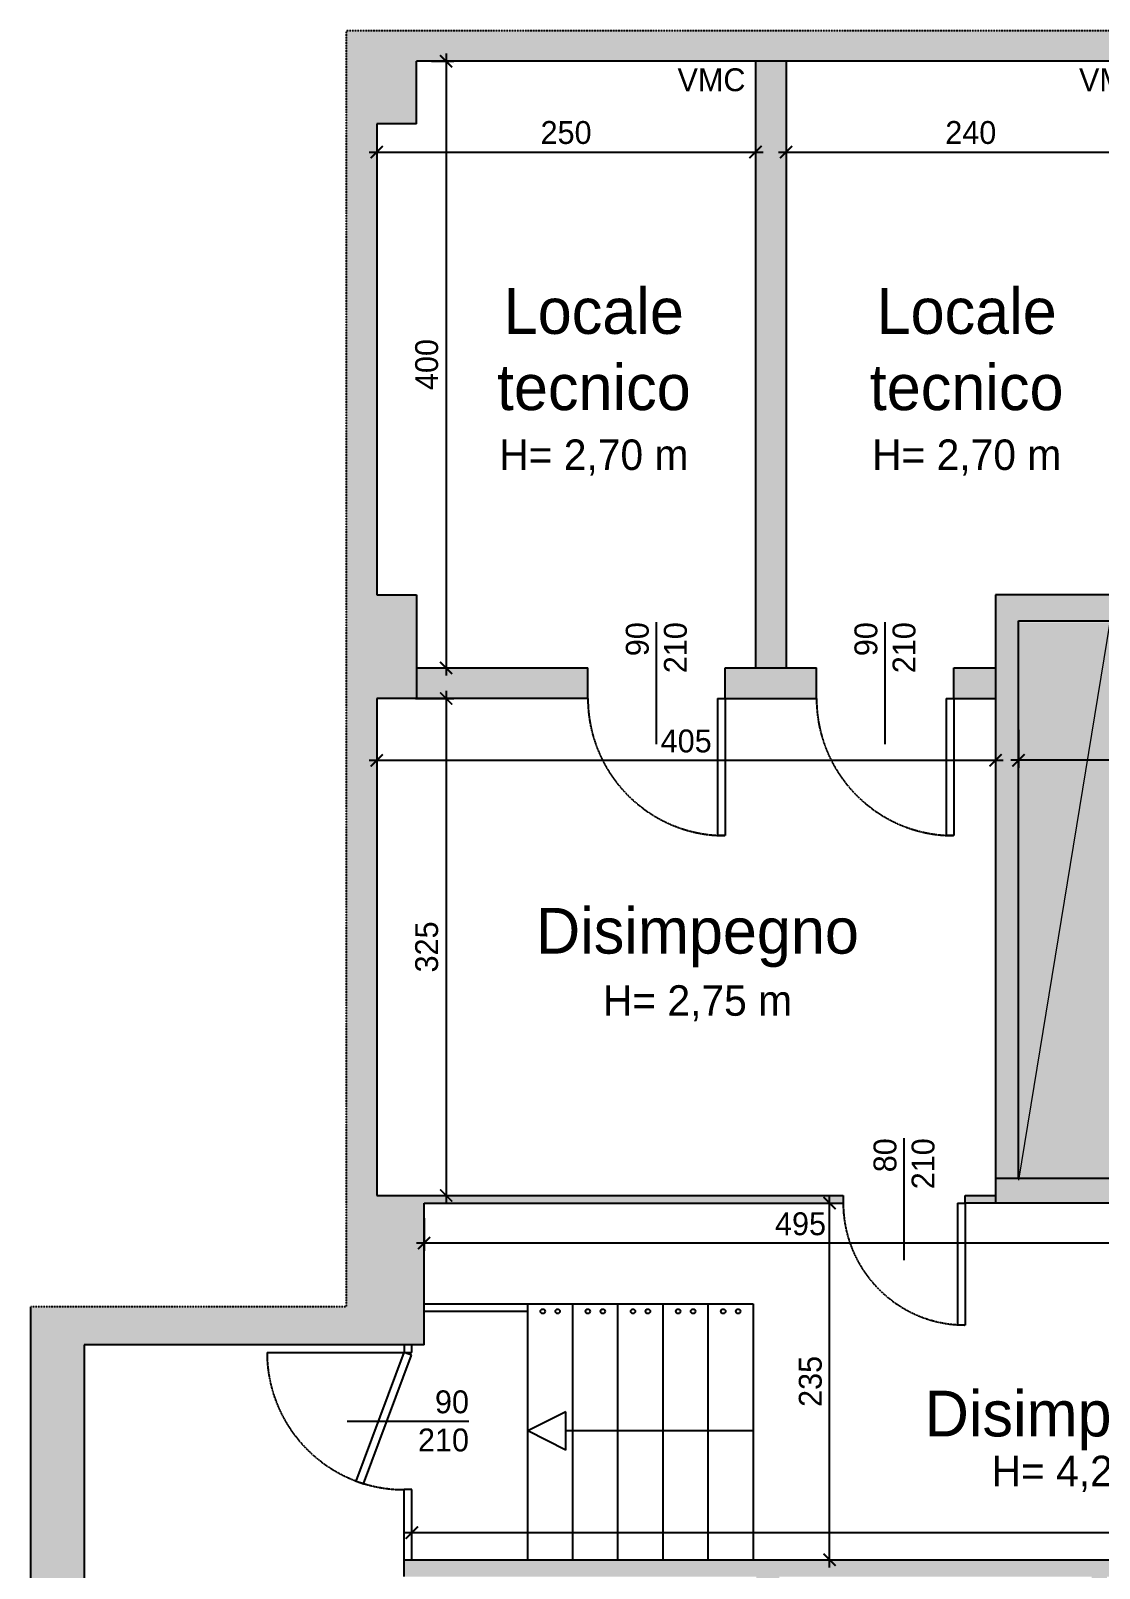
# Model space of a CAD drawing. Header units: millimetres. Extents: x 515 to 43442, y -1882 to 9936.
# Drawn here: x 15430 to 16131, y 8926 to 9935 of the extents above; entities that cross this region are included whole.
import ezdxf

# ---------------------------------------------------------------- set-up
doc = ezdxf.new("R2010")
doc.units = ezdxf.units.MM
doc.linetypes.add('35', pattern=[1.5, 0.5, -0.25, 0.5, -0.25])
doc.linetypes.add('HIDDEN', pattern=[0.375, 0.25, -0.125])
doc.layers.get('Defpoints').update_dxf_attribs({"color": 31})
doc.layers.add('ARREDI_CAMP', color=7, linetype='Continuous', lineweight=0, true_color=0xededed)
doc.layers.add('CAMP sez', color=9, linetype='Continuous', lineweight=15, true_color=0xbdbdbd)
doc.layers.add('ARREDI_LINEE', color=33, linetype='Continuous', lineweight=9)
for name, color, linetype in [('INF', 8, 'Continuous'), ('Q_100_ESECUTIVO', 3, 'Continuous'), ('SEZ', 170, 'Continuous'), ('Testi', 7, 'Continuous')]:
    doc.layers.add(name, color=color, linetype=linetype)
doc.styles.add('T_ESE_q100', font='bahnschrift.ttf', dxfattribs={"height": 15})
doc.dimstyles.new('ESE_q100', dxfattribs={"dimscale": 0, "dimtxt": 15, "dimasz": 8, "dimexe": 5, "dimexo": 10, "dimgap": 5, "dimtad": 1, "dimdec": 0, "dimrnd": 0.5, "dimzin": 0, "dimdsep": 46, "dimtxsty": 'T_ESE_q100', "dimblk": 'ARCHTICK', "dimcen": 0.09, "dimdle": 5, "dimadec": 0, "dimazin": 0, "dimtfac": 1, "dimtdec": 0, "dimtofl": 0, "dimtmove": 2, "dimatfit": 3, "dimldrblk": 'ARCHTICK', "dimfxl": 20, "dimfxlon": 1, "dimtolj": 1, "dimtzin": 0, "dimarcsym": 0})

# ---------------------------------------------------------------- blocks, each defined once
blk = doc.blocks.new('_ArchTick')
at = {"color": 0, "linetype": 'ByBlock', "const_width": 0.15}
blk.add_lwpolyline([(-0.5, -0.5), (0.5, 0.5)], dxfattribs=at)
blk = doc.blocks.new('*D170')
at = {"layer": 'Defpoints', "color": 0, "transparency": 16777216}
for p in [(15925.1, 9914.7), (16167.6, 9914.7), (16167.6, 9855.1)]:
    blk.add_point(p, dxfattribs=at)
at = {"layer": 'Q_100_ESECUTIVO', "color": 0, "lineweight": -2, "transparency": 16777216}
for p, q in [((15925.1, 9875.1), (15925.1, 9850.1)), ((16167.6, 9875.1), (16167.6, 9850.1)), ((15920.1, 9855.1), (16172.6, 9855.1))]:
    blk.add_line(p, q, dxfattribs=at)
at = {"layer": 'Q_100_ESECUTIVO', "color": 0, "lineweight": -2, "transparency": 16777216, "xscale": 8, "yscale": 8, "zscale": 8, "rotation": 180}
blk.add_blockref('_ArchTick', (15925.1, 9855.1), dxfattribs=at)
at = {"layer": 'Q_100_ESECUTIVO', "color": 0, "lineweight": -2, "transparency": 16777216, "xscale": 8, "yscale": 8, "zscale": 8}
blk.add_blockref('_ArchTick', (16167.6, 9855.1), dxfattribs=at)
at = {"layer": 'Q_100_ESECUTIVO', "color": 0, "transparency": 16777216, "insert": (16046.3, 9867.8), "char_height": 15, "attachment_point": 5, "style": 'T_ESE_q100'}
blk.add_mtext('\\A1;240', dxfattribs=at)
blk = doc.blocks.new('*D171')
at = {"layer": 'Defpoints', "color": 0, "transparency": 16777216}
for p in [(15905.1, 9914.7), (15656.6, 9873.7), (15905.1, 9855.1)]:
    blk.add_point(p, dxfattribs=at)
at = {"layer": 'Q_100_ESECUTIVO', "color": 0, "lineweight": -2, "transparency": 16777216}
for p, q in [((15905.1, 9875.1), (15905.1, 9850.1)), ((15656.6, 9863.7), (15656.6, 9850.1)), ((15651.6, 9855.1), (15910.1, 9855.1))]:
    blk.add_line(p, q, dxfattribs=at)
at = {"layer": 'Q_100_ESECUTIVO', "color": 0, "lineweight": -2, "transparency": 16777216, "xscale": 8, "yscale": 8, "zscale": 8, "rotation": 180}
blk.add_blockref('_ArchTick', (15656.6, 9855.1), dxfattribs=at)
at = {"layer": 'Q_100_ESECUTIVO', "color": 0, "lineweight": -2, "transparency": 16777216, "xscale": 8, "yscale": 8, "zscale": 8}
blk.add_blockref('_ArchTick', (15905.1, 9855.1), dxfattribs=at)
at = {"layer": 'Q_100_ESECUTIVO', "color": 0, "transparency": 16777216, "insert": (15780.8, 9867.8), "char_height": 15, "attachment_point": 5, "style": 'T_ESE_q100'}
blk.add_mtext('\\A1;250', dxfattribs=at)
blk = doc.blocks.new('*D172')
at = {"layer": 'Defpoints', "color": 0, "transparency": 16777216}
for p in [(15682.6, 9914.7), (15682.6, 9516.7), (15702.1, 9516.7)]:
    blk.add_point(p, dxfattribs=at)
at = {"layer": 'Q_100_ESECUTIVO', "color": 0, "lineweight": -2, "transparency": 16777216}
for p, q in [((15692.6, 9914.7), (15707.1, 9914.7)), ((15702.1, 9919.7), (15702.1, 9511.7)), ((15692.6, 9516.7), (15707.1, 9516.7))]:
    blk.add_line(p, q, dxfattribs=at)
at = {"layer": 'Q_100_ESECUTIVO', "color": 0, "lineweight": -2, "transparency": 16777216, "xscale": 8, "yscale": 8, "zscale": 8}
for p, rotation in [((15702.1, 9914.7), 90), ((15702.1, 9516.7), 270)]:
    blk.add_blockref('_ArchTick', p, dxfattribs=dict(at, rotation=rotation))
at = {"layer": 'Q_100_ESECUTIVO', "color": 0, "transparency": 16777216, "insert": (15689.4, 9715.7), "char_height": 15, "attachment_point": 5, "rotation": 90, "style": 'T_ESE_q100'}
blk.add_mtext('\\A1;400', dxfattribs=at)
blk = doc.blocks.new('*D173')
at = {"layer": 'Defpoints', "color": 0, "transparency": 16777216}
for p in [(15656.6, 9496.7), (15656.6, 9170.7), (15702.1, 9170.7)]:
    blk.add_point(p, dxfattribs=at)
at = {"layer": 'Q_100_ESECUTIVO', "color": 0, "lineweight": -2, "transparency": 16777216}
for p, q in [((15702.1, 9501.7), (15702.1, 9165.7)), ((15682.1, 9496.7), (15707.1, 9496.7)), ((15682.1, 9170.7), (15707.1, 9170.7))]:
    blk.add_line(p, q, dxfattribs=at)
at = {"layer": 'Q_100_ESECUTIVO', "color": 0, "lineweight": -2, "transparency": 16777216, "xscale": 8, "yscale": 8, "zscale": 8}
for p, rotation in [((15702.1, 9496.7), 90), ((15702.1, 9170.7), 270)]:
    blk.add_blockref('_ArchTick', p, dxfattribs=dict(at, rotation=rotation))
at = {"layer": 'Q_100_ESECUTIVO', "color": 0, "transparency": 16777216, "insert": (15689.4, 9333.7), "char_height": 15, "attachment_point": 5, "rotation": 90, "style": 'T_ESE_q100'}
blk.add_mtext('\\A1;325', dxfattribs=at)
blk = doc.blocks.new('*D174')
at = {"layer": 'Defpoints', "color": 0, "transparency": 16777216}
for p in [(15656.6, 9496.7), (16062.6, 9496.7), (16062.6, 9456.1)]:
    blk.add_point(p, dxfattribs=at)
at = {"layer": 'Q_100_ESECUTIVO', "color": 0, "lineweight": -2, "transparency": 16777216}
for p, q in [((15656.6, 9476.1), (15656.6, 9451.1)), ((16062.6, 9476.1), (16062.6, 9451.1)), ((15651.6, 9456.1), (16067.6, 9456.1))]:
    blk.add_line(p, q, dxfattribs=at)
at = {"layer": 'Q_100_ESECUTIVO', "color": 0, "lineweight": -2, "transparency": 16777216, "xscale": 8, "yscale": 8, "zscale": 8, "rotation": 180}
blk.add_blockref('_ArchTick', (15656.6, 9456.1), dxfattribs=at)
at = {"layer": 'Q_100_ESECUTIVO', "color": 0, "lineweight": -2, "transparency": 16777216, "xscale": 8, "yscale": 8, "zscale": 8}
blk.add_blockref('_ArchTick', (16062.6, 9456.1), dxfattribs=at)
at = {"layer": 'Q_100_ESECUTIVO', "color": 0, "transparency": 16777216, "insert": (15859.6, 9468.7), "char_height": 15, "attachment_point": 5, "style": 'T_ESE_q100'}
blk.add_mtext('\\A1;405', dxfattribs=at)
blk = doc.blocks.new('*D175')
at = {"layer": 'Defpoints', "color": 0, "transparency": 16777216}
for p in [(16077.6, 9493.7), (16704.6, 9493.7), (16077.6, 9456.1)]:
    blk.add_point(p, dxfattribs=at)
at = {"layer": 'Q_100_ESECUTIVO', "color": 0, "lineweight": -2, "transparency": 16777216}
for p, q in [((16077.6, 9476.1), (16077.6, 9451.1)), ((16704.6, 9476.1), (16704.6, 9451.1)), ((16709.6, 9456.1), (16072.6, 9456.1))]:
    blk.add_line(p, q, dxfattribs=at)
at = {"layer": 'Q_100_ESECUTIVO', "color": 0, "lineweight": -2, "transparency": 16777216, "xscale": 8, "yscale": 8, "zscale": 8, "rotation": 180}
blk.add_blockref('_ArchTick', (16077.6, 9456.1), dxfattribs=at)
at = {"layer": 'Q_100_ESECUTIVO', "color": 0, "lineweight": -2, "transparency": 16777216, "xscale": 8, "yscale": 8, "zscale": 8}
blk.add_blockref('_ArchTick', (16704.6, 9456.1), dxfattribs=at)
at = {"layer": 'Q_100_ESECUTIVO', "color": 0, "transparency": 16777216, "insert": (16391.1, 9468.7), "char_height": 15, "attachment_point": 5, "style": 'T_ESE_q100'}
blk.add_mtext('\\A1;625', dxfattribs=at)
blk = doc.blocks.new('*D154')
at = {"layer": 'Defpoints', "color": 0, "transparency": 16777216}
for p in [(15687.6, 9165.7), (16181.6, 9165.7), (15687.6, 9139.4)]:
    blk.add_point(p, dxfattribs=at)
at = {"layer": 'Q_100_ESECUTIVO', "color": 0, "lineweight": -2, "transparency": 16777216}
for p, q in [((15687.6, 9155.7), (15687.6, 9134.4)), ((16181.6, 9155.7), (16181.6, 9134.4)), ((16186.6, 9139.4), (15682.6, 9139.4))]:
    blk.add_line(p, q, dxfattribs=at)
at = {"layer": 'Q_100_ESECUTIVO', "color": 0, "lineweight": -2, "transparency": 16777216, "xscale": 8, "yscale": 8, "zscale": 8, "rotation": 180}
blk.add_blockref('_ArchTick', (15687.6, 9139.4), dxfattribs=at)
at = {"layer": 'Q_100_ESECUTIVO', "color": 0, "lineweight": -2, "transparency": 16777216, "xscale": 8, "yscale": 8, "zscale": 8}
blk.add_blockref('_ArchTick', (16181.6, 9139.4), dxfattribs=at)
at = {"layer": 'Q_100_ESECUTIVO', "color": 0, "transparency": 16777216, "insert": (15934.6, 9152), "char_height": 15, "attachment_point": 5, "style": 'T_ESE_q100'}
blk.add_mtext('\\A1;495', dxfattribs=at)
blk = doc.blocks.new('*D155')
at = {"layer": 'Defpoints', "color": 0, "transparency": 16777216}
for p in [(16682.6, 8949.5), (15679.6, 8931.7), (16682.6, 8931.7)]:
    blk.add_point(p, dxfattribs=at)
at = {"layer": 'Q_100_ESECUTIVO', "color": 0, "lineweight": -2, "transparency": 16777216}
for p, q in [((15674.6, 8949.5), (16687.6, 8949.5)), ((15679.6, 8941.7), (15679.6, 8954.5)), ((16682.6, 8941.7), (16682.6, 8954.5))]:
    blk.add_line(p, q, dxfattribs=at)
at = {"layer": 'Q_100_ESECUTIVO', "color": 0, "lineweight": -2, "transparency": 16777216, "xscale": 8, "yscale": 8, "zscale": 8, "rotation": 180}
blk.add_blockref('_ArchTick', (15679.6, 8949.5), dxfattribs=at)
at = {"layer": 'Q_100_ESECUTIVO', "color": 0, "lineweight": -2, "transparency": 16777216, "xscale": 8, "yscale": 8, "zscale": 8}
blk.add_blockref('_ArchTick', (16682.6, 8949.5), dxfattribs=at)
at = {"layer": 'Q_100_ESECUTIVO', "color": 0, "transparency": 16777216, "insert": (16181.1, 8962.1), "char_height": 15, "attachment_point": 5, "style": 'T_ESE_q100'}
blk.add_mtext('\\A1;1005', dxfattribs=at)
blk = doc.blocks.new('*D179')
at = {"layer": 'Defpoints', "color": 0, "transparency": 16777216}
for p in [(15903.6, 9165.7), (15953.7, 9165.7), (15903.6, 8931.7)]:
    blk.add_point(p, dxfattribs=at)
at = {"layer": 'Q_100_ESECUTIVO', "color": 0, "lineweight": -2, "transparency": 16777216}
for p, q in [((15953.7, 8926.7), (15953.7, 9170.7)), ((15933.7, 9165.7), (15958.7, 9165.7)), ((15933.7, 8931.7), (15958.7, 8931.7))]:
    blk.add_line(p, q, dxfattribs=at)
at = {"layer": 'Q_100_ESECUTIVO', "color": 0, "lineweight": -2, "transparency": 16777216, "xscale": 8, "yscale": 8, "zscale": 8}
for p, rotation in [((15953.7, 9165.7), 90), ((15953.7, 8931.7), 270)]:
    blk.add_blockref('_ArchTick', p, dxfattribs=dict(at, rotation=rotation))
at = {"layer": 'Q_100_ESECUTIVO', "color": 0, "transparency": 16777216, "insert": (15941.1, 9048.7), "char_height": 15, "attachment_point": 5, "rotation": 90, "style": 'T_ESE_q100'}
blk.add_mtext('\\A1;235', dxfattribs=at)

msp = doc.modelspace()

# ---------------------------------------------------------------- hatches: boundary and pattern name
at = {"layer": 'ARREDI_CAMP', "lineweight": -2, "true_color": 0xc7c8ca, "transparency": 33554687}
h = msp.add_hatch(color=9, dxfattribs=at)
h.dxf.hatch_style = 1
h.paths.add_polyline_path([(16177.6, 9546.7), (16077.6, 9546.7), (16077.6, 9492.7), (16077.6, 9180.7), (16137.6, 9180.7), (16137.6, 9492.7), (16177.6, 9492.7)])
at = {"layer": 'CAMP sez'}
h = msp.add_hatch(color=256, dxfattribs=at)
h.dxf.hatch_style = 1
h.paths.add_polyline_path([(16446.6, 6994.7), (16293.6, 6994.7), (16293.6, 6979.7), (16446.6, 6979.7)], flags=17)
h.paths.add_polyline_path([(16789.6, 6994.7), (16536.6, 6994.7), (16536.6, 6979.7), (16789.6, 6979.7)], flags=17)
h.paths.add_polyline_path([(15701.6, 6338.7), (15674.6, 6338.7), (15674.6, 6318.7), (15701.6, 6318.7)], flags=17)
h.paths.add_polyline_path([(16903.6, 7576.7), (16789.6, 7576.7), (16789.6, 7549.7), (16794.6, 7549.7), (16794.6, 7530.7), (16789.6, 7530.7), (16789.6, 7503.7), (16903.6, 7503.7)], flags=17)
h.paths.add_polyline_path([(15925.1, 9914.7), (15905.1, 9914.7), (15905.1, 9516.7), (15925.1, 9516.7)], flags=17)
h.paths.add_polyline_path([(15945.1, 9516.7), (15885.1, 9516.7), (15885.1, 9496.7), (15945.1, 9496.7)], flags=17)
h.paths.add_polyline_path([(16062.6, 9516.7), (16035.1, 9516.7), (16035.1, 9496.7), (16062.6, 9496.7)], flags=17)
h.paths.add_polyline_path([(15795.1, 9516.7), (15682.6, 9516.7), (15682.6, 9496.7), (15795.1, 9496.7)], flags=17)
h.paths.add_polyline_path([(16208.6, 9181.7), (16062.6, 9181.7), (16062.6, 9165.7), (16181.6, 9165.7), (16181.6, 9072.7), (16234.6, 9072.7), (16234.6, 9083.7), (16208.6, 9083.7)], flags=17)
h.paths.add_polyline_path([(16062.6, 9170.7), (16042.6, 9170.7), (16042.6, 9165.7), (16062.6, 9165.7)], flags=17)
h.paths.add_polyline_path([(17801.6, 8096.7), (17738.6, 8096.7), (17738.6, 8024.7), (17801.6, 8024.7)], flags=17)
h.paths.add_polyline_path([(17801.6, 7050.7), (17738.6, 7050.7), (17738.6, 6951.7), (17801.6, 6989.7)], flags=17)
h.paths.add_polyline_path([(18316, 7344.1), (18296.9, 7372.2), (18264.7, 7350.3), (18283.8, 7322.2)], flags=17)
h.paths.add_polyline_path([(18838.3, 7699.1), (18819.2, 7727.2), (18786.9, 7705.3), (18806, 7677.1)], flags=17)
h.paths.add_polyline_path([(18845.6, 8096.7), (18782.6, 8096.7), (18782.6, 8024.7), (18845.6, 8024.7)], flags=17)
h.paths.add_polyline_path([(19370.9, 8061.1), (19368.6, 8096.7), (19305.6, 8096.7), (19305.6, 8016.7)], flags=17)
h.paths.add_polyline_path([(19909.8, 8433.4), (19891.9, 8459.8), (19831.5, 8418.8), (19849.5, 8392.3)], flags=17)
h.paths.add_polyline_path([(20162.9, 8605.4), (20144.9, 8631.8), (20113.5, 8610.5), (20131.5, 8584)], flags=17)
h.paths.add_polyline_path([(17573.6, 6979.7), (17553.6, 6979.7), (17553.6, 6850.1), (17330.4, 6698.4), (17341.6, 6681.8), (17573.6, 6839.5)], flags=17)
h.paths.add_polyline_path([(17309.3, 6659.9), (17298, 6676.6), (16903.6, 6478), (16903.6, 6455.7)], flags=17)
h.paths.add_polyline_path([(17322.5, 6710), (17290.2, 6688), (17309.3, 6659.9), (17341.6, 6681.8)], flags=17)
h.paths.add_polyline_path([(16903.6, 6528.7), (16789.6, 6528.7), (16789.6, 6501.7), (16794.6, 6501.7), (16794.6, 6482.7), (16789.6, 6482.7), (16789.6, 6455.7), (16903.6, 6455.7), (16903.6, 6478)], flags=17)
h.paths.add_polyline_path([(16903.6, 7052.7), (16789.6, 7052.7), (16789.6, 7025.7), (16794.6, 7025.7), (16794.6, 7006.7), (16789.6, 7006.7), (16789.6, 6979.7), (16903.6, 6979.7)], flags=17)
h.paths.add_polyline_path([(16293.6, 7052.7), (16228.6, 7052.7), (16228.6, 7025.7), (16233.6, 7025.7), (16233.6, 7006.7), (16228.6, 7006.7), (16228.6, 6979.7), (16293.6, 6979.7)], flags=17)
edge = h.paths.add_edge_path(flags=17)
edge.add_arc((16293.6, 7540.2), 218, 270, 282.4589, ccw=False)
edge.add_line((16293.6, 7322.2), (16293.6, 7305.2))
edge.add_arc((16293.6, 7540.2), 235, 270, 282.4589)
edge.add_line((16344.3, 7310.7), (16340.6, 7327.3))
edge = h.paths.add_edge_path(flags=17)
edge.add_line((16293.6, 7578.7), (16209.5, 7578.7))
edge.add_arc((16293.6, 7540.2), 92.5, 155.4041, 204.5959)
edge.add_line((16209.5, 7501.7), (16293.6, 7501.7))
edge.add_line((16293.6, 7501.7), (16293.6, 7578.7))
edge = h.paths.add_edge_path(flags=17)
edge.add_arc((16293.6, 7540.2), 235, 77.5411, 90)
edge.add_line((16293.6, 7775.2), (16293.6, 7758.2))
edge.add_arc((16293.6, 7540.2), 218, 77.5411, 90, ccw=False)
edge.add_line((16340.6, 7753), (16344.3, 7769.6))
h.paths.add_polyline_path([(16293.6, 6528.7), (16228.6, 6528.7), (16228.6, 6501.7), (16233.6, 6501.7), (16233.6, 6482.7), (16228.6, 6482.7), (16228.6, 6455.7), (16293.6, 6455.7)], flags=17)
h.paths.add_polyline_path([(15726.6, 6501.7), (15731.6, 6501.7), (15731.6, 6528.7), (15674.6, 6528.7), (15674.6, 6455.7), (15731.6, 6455.7), (15731.6, 6482.7), (15726.6, 6482.7)], flags=17)
h.paths.add_polyline_path([(16228.6, 6468.7), (15731.6, 6468.7), (15731.6, 6455.7), (16228.6, 6455.7)], flags=17)
h.paths.add_polyline_path([(15726.6, 7025.7), (15731.6, 7025.7), (15731.6, 7052.7), (15674.6, 7052.7), (15674.6, 6979.7), (15731.6, 6979.7), (15731.6, 7006.7), (15726.6, 7006.7)], flags=17)
h.paths.add_polyline_path([(15726.6, 7549.7), (15731.6, 7549.7), (15731.6, 7576.7), (15674.6, 7576.7), (15674.6, 7503.7), (15731.6, 7503.7), (15731.6, 7530.7), (15726.6, 7530.7)], flags=17)
h.paths.add_polyline_path([(15726.6, 8073.7), (15731.6, 8073.7), (15731.6, 8100.7), (15674.6, 8100.7), (15674.6, 8027.7), (15731.6, 8027.7), (15731.6, 8054.7), (15726.6, 8054.7)], flags=17)
h.paths.add_polyline_path([(15731.6, 8578.7), (15726.6, 8578.7), (15726.6, 8597.7), (15731.6, 8597.7), (15731.6, 8624.7), (15674.6, 8624.7), (15674.6, 8551.7), (15731.6, 8551.7)], flags=17)
h.paths.add_polyline_path([(16293.6, 8931.7), (15674.6, 8931.7), (15674.6, 8920.7), (16282.6, 8920.7), (16282.6, 8783.7), (16213.6, 8783.7), (16213.6, 8772.7), (16282.6, 8772.7), (16282.6, 8763.7), (16288.6, 8763.7), (16288.6, 8768.7), (16293.6, 8768.7)], flags=17)
h.paths.add_polyline_path([(16135.6, 8920.7), (16125.6, 8920.7), (16125.6, 8728.7), (16035.6, 8728.7), (16035.6, 8725.7), (16120.6, 8725.7), (16120.6, 8719.7), (16035.6, 8719.7), (16035.6, 8716.7), (16125.6, 8716.7), (16125.6, 8566.7), (15920.6, 8566.7), (15920.6, 8576.7), (15905.6, 8576.7), (15905.6, 8551.7), (16135.6, 8551.7), (16135.6, 8614.7), (16228.6, 8614.7), (16228.6, 8624.7), (16135.6, 8624.7), (16135.6, 8772.7), (16138.6, 8772.7), (16138.6, 8783.7), (16135.6, 8783.7)], flags=17)
h.paths.add_polyline_path([(15920.6, 8920.7), (15905.6, 8920.7), (15905.6, 8666.7), (15910.1, 8666.7), (15910.1, 8751.7), (15916.1, 8751.7), (15916.1, 8666.7), (15920.6, 8666.7), (15920.6, 8716.7), (15945.6, 8716.7), (15945.6, 8728.7), (15920.6, 8728.7)], flags=16)
h.paths.add_polyline_path([(16337.6, 8931.7), (16317.6, 8931.7), (16293.6, 8931.7), (16293.6, 8917.7), (16337.6, 8917.7)], flags=17)
h.paths.add_polyline_path([(16293.6, 8624.7), (16228.6, 8624.7), (16228.6, 8614.7), (16228.6, 8551.7), (16293.6, 8551.7)], flags=17)
h.paths.add_polyline_path([(16293.6, 8683.7), (16288.6, 8683.7), (16288.6, 8688.7), (16282.6, 8688.7), (16282.6, 8624.7), (16293.6, 8624.7)], flags=17)
h.paths.add_polyline_path([(16903.6, 8624.7), (16789.6, 8624.7), (16789.6, 8597.7), (16794.6, 8597.7), (16794.6, 8578.7), (16789.6, 8578.7), (16789.6, 8551.7), (16903.6, 8551.7)], flags=17)
h.paths.add_polyline_path([(16903.6, 8100.7), (16789.6, 8100.7), (16789.6, 8073.7), (16794.6, 8073.7), (16794.6, 8054.7), (16789.6, 8054.7), (16789.6, 8027.7), (16903.6, 8027.7)], flags=17)
h.paths.add_polyline_path([(16293.6, 8100.7), (16228.6, 8100.7), (16228.6, 8073.7), (16233.6, 8073.7), (16233.6, 8054.7), (16228.6, 8054.7), (16228.6, 8027.7), (16293.6, 8027.7)], flags=17)
h.paths.add_polyline_path([(17573.6, 8452.7), (17553.6, 8452.7), (17553.6, 7687.7), (17573.6, 7687.7)], flags=17)
h.paths.add_polyline_path([(17573.6, 7387.7), (17553.6, 7387.7), (17553.6, 6999.7), (16903.6, 6999.7), (16903.6, 6979.7), (17573.6, 6979.7)], flags=17)
h.paths.add_polyline_path([(16268.6, 5469.7), (16131.4, 5375.9), (16131.4, 5333.5), (16300.6, 5449.2), (16300.6, 5496.7), (20989, 8683.2), (20999.6, 8667.4), (21024.4, 8684.3), (20994.3, 8729.1), (16293.6, 5534.3), (16293.6, 5880.7), (15701.6, 5880.7), (15701.6, 5968.7), (15669.6, 5968.7), (15669.6, 5856.7), (15674.6, 5856.7), (15674.6, 5824.7), (15557.6, 5824.7), (15570.6, 5820.7), (15669.6, 5820.7), (15669.6, 5774.7), (15732.6, 5774.7), (15732.6, 5854.7), (16230.6, 5854.7), (16230.6, 5806.7), (16268.6, 5806.7), (16268.6, 5556.7), (16131.4, 5556.7), (16131.4, 5517.7), (16268.6, 5517.7)])
h.paths.add_polyline_path([(17553.6, 8947.7), (17573.6, 8947.7), (17573.6, 9108.7), (17553.6, 9108.7)], flags=17)
h.paths.add_polyline_path([(17573.6, 8857.7), (17553.6, 8857.7), (17553.6, 8752.7), (17573.6, 8752.7)], flags=17)
h.paths.add_polyline_path([(15962.6, 9165.7), (15962.6, 9170.7), (15656.6, 9170.7), (15656.6, 9496.7), (15682.6, 9496.7), (15682.6, 9564.7), (15656.6, 9564.7), (15656.6, 9873.7), (15682.6, 9873.7), (15682.6, 9914.7), (16167.6, 9914.7), (16167.6, 9564.7), (16062.6, 9564.7), (16062.6, 9181.7), (16077.6, 9181.7), (16077.6, 9547.7), (16177.6, 9547.7), (16177.6, 9493.7), (16536.6, 9493.7), (16536.6, 9504.7), (16207.6, 9504.7), (16207.6, 9564.7), (16188.6, 9564.7), (16188.6, 9873.7), (16207.6, 9873.7), (16207.6, 9914.7), (16704.6, 9914.7), (16704.6, 9504.7), (16626.6, 9504.7), (16626.6, 9493.7), (16704.6, 9493.7), (16704.6, 9126.7), (16682.6, 9126.7), (16682.6, 9083.7), (16316.6, 9083.7), (16316.6, 9072.7), (16682.6, 9072.7), (16682.6, 9044.7), (16693.6, 9044.7), (16693.6, 9072.7), (17006.6, 9072.7), (17006.6, 8931.7), (16693.6, 8931.7), (16693.6, 8958.7), (16682.6, 8958.7), (16682.6, 8931.7), (16427.6, 8931.7), (16427.6, 8917.7), (17026.6, 8917.7), (17026.6, 9014.7), (17335.6, 9014.7), (17335.6, 9108.7), (17759.6, 9108.7), (17759.6, 9089.7), (17786.6, 9089.7), (17786.6, 9108.7), (18803.6, 9108.7), (18803.6, 9089.7), (18830.6, 9089.7), (18830.6, 9108.7), (19848.6, 9108.7), (19848.6, 9089.7), (19899.6, 9089.7), (19899.6, 9175.7), (19891.6, 9175.7), (19891.6, 9485.7), (19899.6, 9485.7), (19899.6, 9536.7), (20127.6, 9536.7), (20127.6, 9479.7), (20330.6, 9121.7), (20155.6, 9121.7), (20155.6, 9175.7), (20127.6, 9175.7), (20127.6, 9105.7), (20180.6, 9012.7), (20190.1, 9018.1), (20140.3, 9105.7), (20339.6, 9105.7), (20484.8, 8849.6), (20341.6, 8752.2), (20233.7, 8941.7), (20224.1, 8936.2), (20345.4, 8723.4), (20768.9, 9011.2), (20753.5, 9034.1), (20508.9, 8867.9), (20157.6, 9487.6), (20157.6, 9566.7), (19861.6, 9566.7), (19861.6, 9138.7), (17295.6, 9138.7), (17295.6, 9034.7), (17026.6, 9034.7), (17026.6, 9092.7), (16724.6, 9092.7), (16724.6, 9934.7), (15636.6, 9934.7), (15636.6, 9097.7), (15429.6, 9097.7), (15429.6, 8551.7), (15464.6, 8551.7), (15464.6, 9072.7), (15687.6, 9072.7), (15687.6, 9165.7)])
h.paths.add_polyline_path([(15674.6, 6428.7), (15701.6, 6428.7), (15701.6, 6455.7), (15674.6, 6455.7)], flags=17)
h.paths.add_polyline_path([(20806.8, 8954.7), (20831.7, 8971.4), (20739.5, 9108.8), (21135.7, 9381.6), (21071.9, 8758.9), (21004.9, 8713.3), (21024.4, 8684.3), (21105, 8739), (21171.6, 9442.8), (20698.1, 9116.6)])
h.paths.add_polyline_path([(20994.3, 8729.1), (20969.5, 8712.2), (20994.4, 8729)])

# ---------------------------------------------------------------- linework, layer by layer
at = {"layer": 'ARREDI_LINEE'}
msp.add_line((16137.6, 9546.7), (16077.6, 9180.7), dxfattribs=at)
at = {"layer": 'INF'}
for p, q in [((15840.1, 9466.7), (15840.1, 9546.7)), ((15990.1, 9466.7), (15990.1, 9546.7)), ((15880.1, 9496.7), (15880.1, 9406.7)), ((15880.1, 9496.7), (15885.1, 9496.7)), ((15885.1, 9496.7), (15885.1, 9406.7)), ((16030.1, 9496.7), (16030.1, 9406.7)), ((16030.1, 9496.7), (16035.1, 9496.7)), ((16035.1, 9496.7), (16035.1, 9406.7)), ((15885.1, 9406.7), (15880.1, 9406.7)), ((16035.1, 9406.7), (16030.1, 9406.7)), ((16002.6, 9128.2), (16002.6, 9208.2)), ((16037.6, 9165.7), (16037.6, 9085.7)), ((16037.6, 9165.7), (16042.6, 9165.7)), ((16042.6, 9165.7), (16042.6, 9085.7)), ((15687.6, 9099.7), (15903.6, 9099.7)), ((15755.6, 8931.7), (15755.6, 9099.7)), ((15785.2, 8931.7), (15785.2, 9099.7)), ((15814.8, 8931.7), (15814.8, 9099.7)), ((15844.4, 8931.7), (15844.4, 9099.7)), ((15874, 8931.7), (15874, 9099.7)), ((15903.6, 9099.7), (15903.6, 8931.7)), ((15687.6, 9094.7), (15755.6, 9094.7)), ((16042.6, 9085.7), (16037.6, 9085.7)), ((15643.1, 8983.3), (15674.6, 9067.7)), ((15674.6, 9072.7), (15674.6, 9067.7)), ((15679.3, 9065.9), (15674.6, 9067.7)), ((15674.6, 9067.7), (15679.6, 9067.7)), ((15679.6, 9067.7), (15679.6, 9072.7)), ((15647.8, 8981.6), (15679.3, 9065.9)), ((15780.6, 9028.7), (15755.6, 9016.2)), ((15780.6, 9003.7), (15780.6, 9028.7)), ((15637.1, 9022.7), (15717.1, 9022.7)), ((15780.6, 9003.7), (15755.6, 9016.2)), ((15903.6, 9016.2), (15780.6, 9016.2)), ((15643.1, 8983.3), (15647.8, 8981.6)), ((15674.6, 8931.7), (15674.6, 8977.7)), ((15679.6, 8977.7), (15674.6, 8977.7)), ((15679.6, 8931.7), (15679.6, 8977.7))]:
    msp.add_line(p, q, dxfattribs=at)
at = {"layer": 'INF', "linetype": 'HIDDEN'}
msp.add_line((15584.6, 9067.7), (15674.6, 9067.7), dxfattribs=at)
for centre, radius in [((15885.1, 9496.7), 90), ((16035.1, 9496.7), 90), ((16042.6, 9165.7), 80), ((15674.6, 9067.7), 90)]:
    msp.add_arc(centre, radius, 180, 270, dxfattribs=at)
at = {"layer": 'SEZ', "linetype": '35', "ltscale": 0.3}
for p, q in [((16724.6, 9934.7), (15636.6, 9934.7)), ((15636.6, 9934.7), (15636.6, 9097.7)), ((15636.6, 9097.7), (15429.6, 9097.7))]:
    msp.add_line(p, q, dxfattribs=at)
at = {"layer": 'SEZ'}
for p, q in [((16167.6, 9914.7), (15682.6, 9914.7)), ((15682.6, 9873.7), (15682.6, 9914.7)), ((15905.1, 9914.7), (15905.1, 9516.7)), ((15925.1, 9914.7), (15925.1, 9516.7)), ((15682.6, 9873.7), (15656.6, 9873.7)), ((15656.6, 9873.7), (15656.6, 9564.7)), ((15656.6, 9564.7), (15682.6, 9564.7)), ((15682.6, 9564.7), (15682.6, 9496.7)), ((16167.6, 9564.7), (16062.6, 9564.7)), ((16062.6, 9564.7), (16062.6, 9165.7)), ((16077.6, 9181.7), (16077.6, 9547.7)), ((16077.6, 9547.7), (16177.6, 9547.7)), ((15682.6, 9516.7), (15795.1, 9516.7)), ((15795.1, 9496.7), (15795.1, 9516.7)), ((15885.1, 9516.7), (15945.1, 9516.7)), ((15885.1, 9496.7), (15885.1, 9516.7)), ((15945.1, 9496.7), (15945.1, 9516.7)), ((16035.1, 9516.7), (16062.6, 9516.7)), ((16035.1, 9496.7), (16035.1, 9516.7)), ((15795.1, 9496.7), (15656.6, 9496.7)), ((15656.6, 9496.7), (15656.6, 9170.7)), ((15885.1, 9496.7), (15945.1, 9496.7)), ((16035.1, 9496.7), (16062.6, 9496.7)), ((16208.6, 9181.7), (16062.6, 9181.7)), ((15656.6, 9170.7), (15962.6, 9170.7)), ((15962.6, 9170.7), (15962.6, 9165.7)), ((16042.6, 9170.7), (16062.6, 9170.7)), ((16042.6, 9165.7), (16042.6, 9170.7)), ((15687.6, 9165.7), (15962.6, 9165.7)), ((15687.6, 9072.7), (15687.6, 9165.7)), ((16181.6, 9165.7), (16042.6, 9165.7)), ((15429.6, 8551.7), (15429.6, 9097.7)), ((15687.6, 9072.7), (15464.6, 9072.7)), ((15464.6, 9072.7), (15464.6, 8551.7)), ((15674.6, 8931.7), (16337.6, 8931.7)), ((15674.6, 8920.7), (15674.6, 8931.7))]:
    msp.add_line(p, q, dxfattribs=at)
for centre in [(15765.5, 9094.7), (15775.3, 9094.7), (15795.1, 9094.7), (15804.9, 9094.7), (15824.7, 9094.7), (15834.5, 9094.7), (15854.3, 9094.7), (15864.1, 9094.7), (15883.9, 9094.7), (15893.7, 9094.7)]:
    msp.add_circle(centre, 1.5, dxfattribs=at)

# ---------------------------------------------------------------- texts
at = {"layer": 'Testi', "color": 1, "char_height": 15, "attachment_point": 5, "style": 'T_ESE_q100'}
for insert in [(15876.2, 9902.4), (16139.6, 9902.4)]:
    msp.add_mtext('VMC', dxfattribs=dict(at, insert=insert))
at = {"layer": 'Testi', "style": 'T_ESE_q100'}
for s, insert, char_height, attachment_point in [('Locale\\Ptecnico', (15799, 9725.6), 30, 5), ('Locale\\Ptecnico', (16043.6, 9725.6), 30, 5), ('H= 2,70 m', (15799, 9654.7), 20, 5), ('H= 2,70 m', (16043.6, 9654.7), 20, 5), ('Disimpegno', (15867, 9339.8), 30, 5), ('H= 2,75 m', (15867, 9296.7), 20, 5), ('90\\P210', (15717.1, 9022.7), 15, 6), ('Disimpegno', (16122, 9023.1), 30, 5), ('H= 4,20 m', (16122, 8988.1), 20, 5)]:
    msp.add_mtext(s, dxfattribs=dict(at, insert=insert, char_height=char_height, attachment_point=attachment_point))
at = {"layer": 'Testi', "char_height": 15, "attachment_point": 6, "rotation": 90, "style": 'T_ESE_q100'}
for s, insert in [('90\\P210', (15840.1, 9546.7)), ('90\\P210', (15990.1, 9546.7)), ('80\\P210', (16002.6, 9208.2))]:
    msp.add_mtext(s, dxfattribs=dict(at, insert=insert))

# ---------------------------------------------------------------- dimensions: what is measured, and where the dimension line sits
at = {"layer": 'Q_100_ESECUTIVO'}
for base, p1, p2, picture, middle in [((15905.0921635, 9855.0934024), (15656.5921635, 9873.6506636), (15905.0921635, 9914.6506636), '*D171', (15780.8421635, 9867.7636225)), ((16167.5921635, 9855.0934024), (15925.0921635, 9914.6506636), (16167.5921635, 9914.6506636), '*D170', (16046.3421635, 9867.7636225)), ((16062.6, 9456.1), (15656.6, 9496.7), (16062.6, 9496.7), '*D174', (15859.6, 9468.7)), ((16077.6, 9456.1), (16704.6, 9493.7), (16077.6, 9493.7), '*D175', (16391.1, 9468.7)), ((15687.6, 9139.4), (16181.6, 9165.7), (15687.6, 9165.7), '*D154', (15934.6, 9152)), ((16682.6, 8949.5), (15679.6, 8931.7), (16682.6, 8931.7), '*D155', (16181.1, 8962.1))]:
    dim = msp.add_linear_dim(base=base, p1=p1, p2=p2, dimstyle='ESE_q100', override={"dimscale": 1, "dimrnd": 5}, dxfattribs=at)
    dim.commit()
    dim.dimension.update_dxf_attribs({"geometry": picture, "text_midpoint": middle})
for base, p1, p2, picture, middle in [((15702.1, 9516.7), (15682.6, 9914.7), (15682.6, 9516.7), '*D172', (15689.4, 9715.7)), ((15702.1, 9170.7), (15656.6, 9496.7), (15656.6, 9170.7), '*D173', (15689.4, 9333.7)), ((15953.7, 9165.7), (15903.6, 8931.7), (15903.6, 9165.7), '*D179', (15941.1, 9048.7))]:
    dim = msp.add_linear_dim(base=base, p1=p1, p2=p2, angle=90, dimstyle='ESE_q100', override={"dimscale": 1, "dimrnd": 5}, dxfattribs=at)
    dim.commit()
    dim.dimension.update_dxf_attribs({"geometry": picture, "text_midpoint": middle})

doc.saveas('drawing.dxf')
